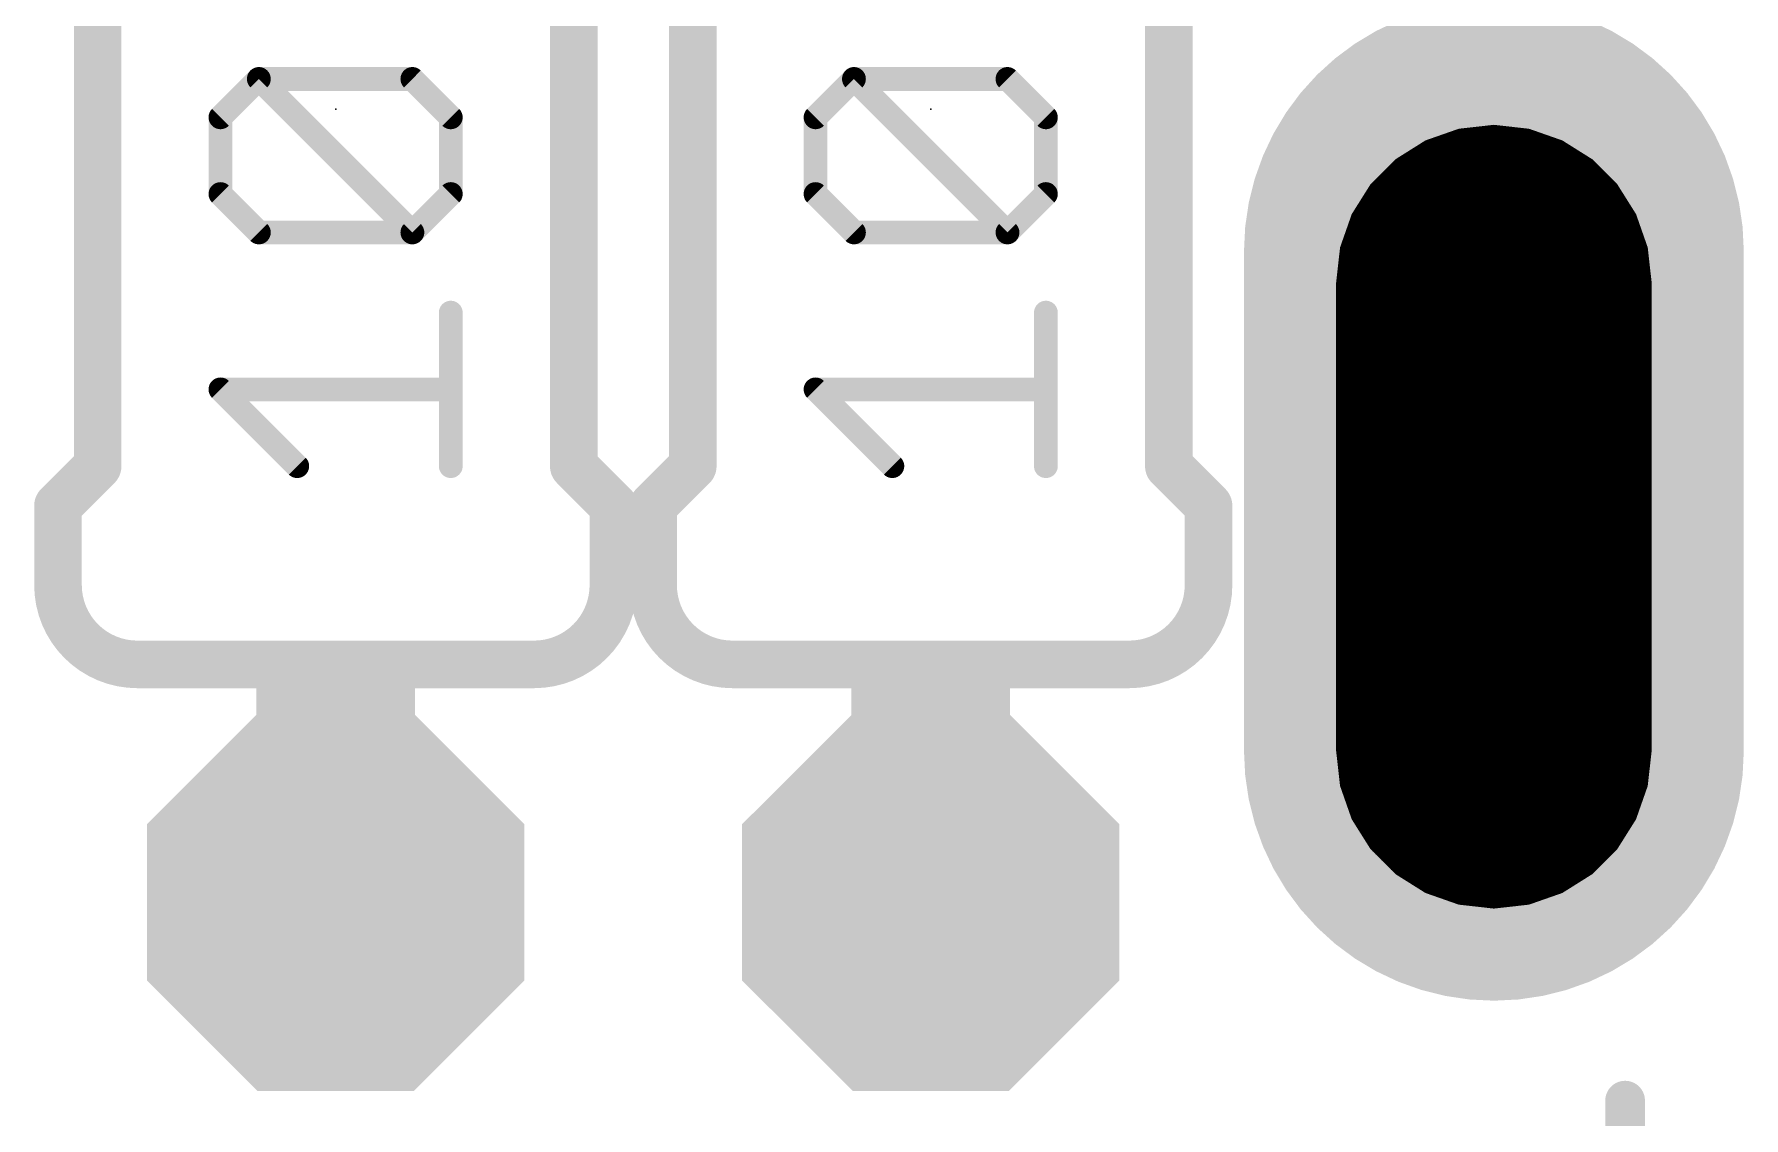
# Model space of a CAD drawing. Extents: x -2.2 to 51.7, y -0.4 to 51.
# Drawn here: x 14.91 to 20.38, y 43.44 to 46.91 of the extents above; entities that cross this region are included whole.
import ezdxf

# ---------------------------------------------------------------- set-up
doc = ezdxf.new("R2010")
doc.units = 0
for name, color, linetype in [('17', 94, 'CONTINUOUS'), ('21', 250, 'CONTINUOUS'), ('23', 178, 'CONTINUOUS'), ('27', 250, 'CONTINUOUS'), ('46', 134, 'CONTINUOUS'), ('51', 250, 'CONTINUOUS')]:
    doc.layers.add(name, color=color, linetype=linetype)

# ---------------------------------------------------------------- blocks, each defined once
blk = doc.blocks.new('LONGP100')
at = {"const_width": 1}
blk.add_lwpolyline([(-0.5, 0), (0.5, 0)], dxfattribs=at)
at = {"const_width": 0.5}
for points in [[(-0.5, 0.25, 1), (-0.5, -0.25)], [(0.5, -0.25, 1), (0.5, 0.25)]]:
    blk.add_lwpolyline(points, format="xyb", dxfattribs=at)
blk = doc.blocks.new('RECT')
blk.add_solid([(-0.5, -0.5), (0.5, -0.5), (-0.5, 0.5), (0.5, 0.5)])
blk = doc.blocks.new('OCTAGONP')
at = {"const_width": 0.5}
blk.add_lwpolyline([(-0.25, -0.1036), (-0.25, 0.1036), (-0.1036, 0.25), (0.1036, 0.25), (0.25, 0.1036), (0.25, -0.1036), (0.1036, -0.25), (-0.1036, -0.25), (-0.25, -0.1036), (-0.25, 0.1036)], dxfattribs=at)

msp = doc.modelspace()

# ---------------------------------------------------------------- linework, layer by layer
at = {"layer": '21'}
for points, const_width in [([(15.113, 47.8155), (15.113, 45.5295)], 0.1524), ([(16.637, 47.8155), (16.637, 45.5295)], 0.1524), ([(17.018, 47.8155), (17.018, 45.5295)], 0.1524), ([(18.542, 47.8155), (18.542, 45.5295)], 0.1524), ([(15.113, 45.5295), (14.986, 45.4025)], 0.1524), ([(16.637, 45.5295), (16.764, 45.4025)], 0.1524), ([(17.018, 45.5295), (16.891, 45.4025)], 0.1524), ([(18.542, 45.5295), (18.669, 45.4025)], 0.1524), ([(14.986, 45.1485), (14.986, 45.4025)], 0.1524), ([(16.764, 45.1485), (16.764, 45.4025)], 0.1524), ([(16.891, 45.1485), (16.891, 45.4025)], 0.1524), ([(18.669, 45.1485), (18.669, 45.4025)], 0.1524), ([(20.0025, 43.4975), (20.0025, 38.4175)], 0.127)]:
    msp.add_lwpolyline(points, dxfattribs=dict(at, const_width=const_width))
for points, const_width in [([(15.1399, 45.5026, 1), (15.0861, 45.5564)], 0.0762), ([(16.6639, 45.5564, 1), (16.6101, 45.5026)], 0.0762), ([(17.0449, 45.5026, 1), (16.9911, 45.5564)], 0.0762), ([(18.5689, 45.5564, 1), (18.5151, 45.5026)], 0.0762), ([(15.0749, 45.5295, 1), (15.1511, 45.5295)], 0.0762), ([(16.5989, 45.5295, 1), (16.6751, 45.5295)], 0.0762), ([(16.9799, 45.5295, 1), (17.0561, 45.5295)], 0.0762), ([(18.5039, 45.5295, 1), (18.5801, 45.5295)], 0.0762), ([(15.0241, 45.4025, 1), (14.9479, 45.4025)], 0.0762), ([(16.8021, 45.4025, 1), (16.7259, 45.4025)], 0.0762), ([(16.9291, 45.4025, 1), (16.8529, 45.4025)], 0.0762), ([(18.7071, 45.4025, 1), (18.6309, 45.4025)], 0.0762), ([(14.9591, 45.4294, 1), (15.0129, 45.3756)], 0.0762), ([(16.7371, 45.3756, 1), (16.7909, 45.4294)], 0.0762), ([(16.8641, 45.4294, 1), (16.9179, 45.3756)], 0.0762), ([(18.6421, 45.3756, 1), (18.6959, 45.4294)], 0.0762), ([(14.986, 45.1485, 0.4142), (15.24, 44.8945)], 0.1524), ([(15.0241, 45.1485, 1), (14.9479, 45.1485)], 0.0762), ([(16.51, 44.8945, 0.4142), (16.764, 45.1485)], 0.1524), ([(16.8021, 45.1485, 1), (16.7259, 45.1485)], 0.0762), ([(16.891, 45.1485, 0.4142), (17.145, 44.8945)], 0.1524), ([(16.9291, 45.1485, 1), (16.8529, 45.1485)], 0.0762), ([(18.415, 44.8945, 0.4142), (18.669, 45.1485)], 0.1524), ([(18.7071, 45.1485, 1), (18.6309, 45.1485)], 0.0762), ([(14.9479, 45.1485, 1), (15.0241, 45.1485)], 0.0762), ([(16.7259, 45.1485, 1), (16.8021, 45.1485)], 0.0762), ([(16.8529, 45.1485, 1), (16.9291, 45.1485)], 0.0762), ([(18.6309, 45.1485, 1), (18.7071, 45.1485)], 0.0762), ([(15.24, 44.8564, 1), (15.24, 44.9326)], 0.0762), ([(16.51, 44.9326, 1), (16.51, 44.8564)], 0.0762), ([(17.145, 44.8564, 1), (17.145, 44.9326)], 0.0762), ([(18.415, 44.9326, 1), (18.415, 44.8564)], 0.0762), ([(20.0343, 43.4975, 1), (19.9708, 43.4975)], 0.0635)]:
    msp.add_lwpolyline(points, format="xyb", dxfattribs=dict(at, const_width=const_width))
at = {"layer": '23'}
for p in [(15.875, 46.6725), (17.78, 46.6725)]:
    msp.add_point(p, dxfattribs=at)
at = {"layer": '27', "const_width": 0.0762}
for points in [[(15.5061, 46.6465), (15.6289, 46.7694)], [(15.6289, 46.7694), (16.1204, 46.7694)], [(16.1204, 46.2779), (15.6289, 46.7694)], [(16.1204, 46.7694), (16.2433, 46.6465)], [(17.4111, 46.6465), (17.5339, 46.7694)], [(17.5339, 46.7694), (18.0254, 46.7694)], [(18.0254, 46.2779), (17.5339, 46.7694)], [(18.0254, 46.7694), (18.1483, 46.6465)], [(15.5061, 46.4008), (15.5061, 46.6465)], [(16.2433, 46.6465), (16.2433, 46.4008)], [(17.4111, 46.4008), (17.4111, 46.6465)], [(18.1483, 46.6465), (18.1483, 46.4008)], [(15.6289, 46.2779), (15.5061, 46.4008)], [(16.2433, 46.4008), (16.1204, 46.2779)], [(17.5339, 46.2779), (17.4111, 46.4008)], [(18.1483, 46.4008), (18.0254, 46.2779)], [(16.1204, 46.2779), (15.6289, 46.2779)], [(18.0254, 46.2779), (17.5339, 46.2779)], [(16.2433, 45.5295), (16.2433, 46.021)], [(18.1483, 45.5295), (18.1483, 46.021)], [(15.7518, 45.5295), (15.5061, 45.7752)], [(15.5061, 45.7752), (16.2433, 45.7752)], [(17.6568, 45.5295), (17.4111, 45.7752)], [(17.4111, 45.7752), (18.1483, 45.7752)]]:
    msp.add_lwpolyline(points, dxfattribs=at)
at = {"layer": '27', "const_width": 0.0381}
for points in [[(15.6289, 46.7885, 1), (15.6289, 46.7504)], [(15.6424, 46.7829, 1), (15.6155, 46.7559)], [(15.6424, 46.7559, 1), (15.6155, 46.7829)], [(16.1339, 46.7829, 1), (16.107, 46.7559)], [(16.1204, 46.7504, 1), (16.1204, 46.7885)], [(17.5339, 46.7885, 1), (17.5339, 46.7504)], [(17.5474, 46.7829, 1), (17.5205, 46.7559)], [(17.5474, 46.7559, 1), (17.5205, 46.7829)], [(18.0389, 46.7829, 1), (18.012, 46.7559)], [(18.0254, 46.7504, 1), (18.0254, 46.7885)], [(15.5251, 46.6465, 1), (15.487, 46.6465)], [(16.2624, 46.6465, 1), (16.2243, 46.6465)], [(17.4301, 46.6465, 1), (17.392, 46.6465)], [(18.1674, 46.6465, 1), (18.1293, 46.6465)], [(15.4926, 46.66, 1), (15.5195, 46.6331)], [(16.2298, 46.6331, 1), (16.2568, 46.66)], [(17.3976, 46.66, 1), (17.4245, 46.6331)], [(18.1348, 46.6331, 1), (18.1618, 46.66)], [(15.5195, 46.4143, 1), (15.4926, 46.3873)], [(15.487, 46.4008, 1), (15.5251, 46.4008)], [(16.2243, 46.4008, 1), (16.2624, 46.4008)], [(16.2568, 46.3873, 1), (16.2298, 46.4143)], [(17.4245, 46.4143, 1), (17.3976, 46.3873)], [(17.392, 46.4008, 1), (17.4301, 46.4008)], [(18.1293, 46.4008, 1), (18.1674, 46.4008)], [(18.1618, 46.3873, 1), (18.1348, 46.4143)], [(15.6289, 46.297, 1), (15.6289, 46.2589)], [(15.6155, 46.2644, 1), (15.6424, 46.2914)], [(16.107, 46.2914, 1), (16.1339, 46.2644)], [(16.107, 46.2644, 1), (16.1339, 46.2914)], [(16.1204, 46.2589, 1), (16.1204, 46.297)], [(17.5339, 46.297, 1), (17.5339, 46.2589)], [(17.5205, 46.2644, 1), (17.5474, 46.2914)], [(18.012, 46.2914, 1), (18.0389, 46.2644)], [(18.012, 46.2644, 1), (18.0389, 46.2914)], [(18.0254, 46.2589, 1), (18.0254, 46.297)], [(16.2624, 46.021, 1), (16.2243, 46.021)], [(18.1674, 46.021, 1), (18.1293, 46.021)], [(15.5195, 45.7887, 1), (15.4926, 45.7618)], [(15.5061, 45.7943, 1), (15.5061, 45.7562)], [(16.2433, 45.7562, 1), (16.2433, 45.7943)], [(17.4245, 45.7887, 1), (17.3976, 45.7618)], [(17.4111, 45.7943, 1), (17.4111, 45.7562)], [(18.1483, 45.7562, 1), (18.1483, 45.7943)], [(15.7383, 45.516, 1), (15.7653, 45.543)], [(16.2243, 45.5295, 1), (16.2624, 45.5295)], [(17.6433, 45.516, 1), (17.6703, 45.543)], [(18.1293, 45.5295, 1), (18.1674, 45.5295)]]:
    msp.add_lwpolyline(points, format="xyb", dxfattribs=at)
at = {"layer": '46', "const_width": 0.01}
for points in [[(19.3656, 46.568), (19.2708, 46.5084)], [(19.4712, 46.605), (19.3656, 46.568)], [(19.3713, 46.57), (19.7937, 46.57)], [(19.3999, 46.58), (19.7651, 46.58)], [(19.4285, 46.59), (19.7365, 46.59)], [(19.4571, 46.6), (19.7079, 46.6)], [(19.5825, 46.6175), (19.4712, 46.605)], [(19.5159, 46.61), (19.6491, 46.61)], [(19.6938, 46.605), (19.5825, 46.6175)], [(19.7994, 46.568), (19.6938, 46.605)], [(19.8942, 46.5084), (19.7994, 46.568)], [(19.2892, 46.52), (19.8758, 46.52)], [(19.3051, 46.53), (19.8599, 46.53)], [(19.321, 46.54), (19.844, 46.54)], [(19.3369, 46.55), (19.8281, 46.55)], [(19.3529, 46.56), (19.8122, 46.56)], [(19.2708, 46.5084), (19.1916, 46.4292)], [(19.2223, 46.46), (19.9427, 46.46)], [(19.2323, 46.47), (19.9327, 46.47)], [(19.2423, 46.48), (19.9227, 46.48)], [(19.2523, 46.49), (19.9127, 46.49)], [(19.2623, 46.5), (19.9027, 46.5)], [(19.2733, 46.51), (19.8917, 46.51)], [(19.9734, 46.4292), (19.8942, 46.5084)], [(19.1916, 46.4292), (19.132, 46.3344)], [(19.1795, 46.41), (19.9855, 46.41)], [(19.1858, 46.42), (19.9792, 46.42)], [(19.1923, 46.43), (19.9727, 46.43)], [(19.2023, 46.44), (19.9627, 46.44)], [(19.2123, 46.45), (19.9527, 46.45)], [(20.033, 46.3344), (19.9734, 46.4292)], [(19.1418, 46.35), (20.0232, 46.35)], [(19.1481, 46.36), (20.0169, 46.36)], [(19.1544, 46.37), (20.0106, 46.37)], [(19.1606, 46.38), (20.0044, 46.38)], [(19.1669, 46.39), (19.9981, 46.39)], [(19.1732, 46.4), (19.9918, 46.4)], [(19.132, 46.3344), (19.095, 46.2288)], [(19.12, 46.3), (20.045, 46.3)], [(19.1235, 46.31), (20.0415, 46.31)], [(19.127, 46.32), (20.038, 46.32)], [(19.1305, 46.33), (20.0345, 46.33)], [(19.1355, 46.34), (20.0295, 46.34)], [(20.07, 46.2288), (20.033, 46.3344)], [(19.099, 46.24), (20.066, 46.24)], [(19.1025, 46.25), (20.0625, 46.25)], [(19.106, 46.26), (20.059, 46.26)], [(19.1095, 46.27), (20.0555, 46.27)], [(19.113, 46.28), (20.052, 46.28)], [(19.1165, 46.29), (20.0485, 46.29)], [(19.095, 46.2288), (19.0825, 46.1175)], [(19.0907, 46.19), (20.0743, 46.19)], [(19.0918, 46.2), (20.0732, 46.2)], [(19.0929, 46.21), (20.0721, 46.21)], [(19.0941, 46.22), (20.0709, 46.22)], [(19.0955, 46.23), (20.0695, 46.23)], [(20.0825, 46.1175), (20.07, 46.2288)], [(19.0839, 46.13), (20.0811, 46.13)], [(19.085, 46.14), (20.08, 46.14)], [(19.0862, 46.15), (20.0788, 46.15)], [(19.0873, 46.16), (20.0777, 46.16)], [(19.0884, 46.17), (20.0766, 46.17)], [(19.0895, 46.18), (20.0755, 46.18)], [(19.0825, 46.1175), (19.0825, 44.6175)], [(19.0825, 46.11), (20.0825, 46.11)], [(19.0825, 46.1), (20.0825, 46.1)], [(19.0825, 46.09), (20.0825, 46.09)], [(19.0825, 46.08), (20.0825, 46.08)], [(19.0828, 46.12), (20.0822, 46.12)], [(20.0825, 44.6175), (20.0825, 46.1175)], [(19.0825, 46.07), (20.0825, 46.07)], [(19.0825, 46.06), (20.0825, 46.06)], [(19.0825, 46.05), (20.0825, 46.05)], [(19.0825, 46.04), (20.0825, 46.04)], [(19.0825, 46.03), (20.0825, 46.03)], [(19.0825, 46.02), (20.0825, 46.02)], [(19.0825, 46.01), (20.0825, 46.01)], [(19.0825, 46), (20.0825, 46)], [(19.0825, 45.99), (20.0825, 45.99)], [(19.0825, 45.98), (20.0825, 45.98)], [(19.0825, 45.97), (20.0825, 45.97)], [(19.0825, 45.96), (20.0825, 45.96)], [(19.0825, 45.95), (20.0825, 45.95)], [(19.0825, 45.94), (20.0825, 45.94)], [(19.0825, 45.93), (20.0825, 45.93)], [(19.0825, 45.92), (20.0825, 45.92)], [(19.0825, 45.91), (20.0825, 45.91)], [(19.0825, 45.9), (20.0825, 45.9)], [(19.0825, 45.89), (20.0825, 45.89)], [(19.0825, 45.88), (20.0825, 45.88)], [(19.0825, 45.87), (20.0825, 45.87)], [(19.0825, 45.86), (20.0825, 45.86)], [(19.0825, 45.85), (20.0825, 45.85)], [(19.0825, 45.84), (20.0825, 45.84)], [(19.0825, 45.83), (20.0825, 45.83)], [(19.0825, 45.82), (20.0825, 45.82)], [(19.0825, 45.81), (20.0825, 45.81)], [(19.0825, 45.8), (20.0825, 45.8)], [(19.0825, 45.79), (20.0825, 45.79)], [(19.0825, 45.78), (20.0825, 45.78)], [(19.0825, 45.77), (20.0825, 45.77)], [(19.0825, 45.76), (20.0825, 45.76)], [(19.0825, 45.75), (20.0825, 45.75)], [(19.0825, 45.74), (20.0825, 45.74)], [(19.0825, 45.73), (20.0825, 45.73)], [(19.0825, 45.72), (20.0825, 45.72)], [(19.0825, 45.71), (20.0825, 45.71)], [(19.0825, 45.7), (20.0825, 45.7)], [(19.0825, 45.69), (20.0825, 45.69)], [(19.0825, 45.68), (20.0825, 45.68)], [(19.0825, 45.67), (20.0825, 45.67)], [(19.0825, 45.66), (20.0825, 45.66)], [(19.0825, 45.65), (20.0825, 45.65)], [(19.0825, 45.64), (20.0825, 45.64)], [(19.0825, 45.63), (20.0825, 45.63)], [(19.0825, 45.62), (20.0825, 45.62)], [(19.0825, 45.61), (20.0825, 45.61)], [(19.0825, 45.6), (20.0825, 45.6)], [(19.0825, 45.59), (20.0825, 45.59)], [(19.0825, 45.58), (20.0825, 45.58)], [(19.0825, 45.57), (20.0825, 45.57)], [(19.0825, 45.56), (20.0825, 45.56)], [(19.0825, 45.55), (20.0825, 45.55)], [(19.0825, 45.54), (20.0825, 45.54)], [(19.0825, 45.53), (20.0825, 45.53)], [(19.0825, 45.52), (20.0825, 45.52)], [(19.0825, 45.51), (20.0825, 45.51)], [(19.0825, 45.5), (20.0825, 45.5)], [(19.0825, 45.49), (20.0825, 45.49)], [(19.0825, 45.48), (20.0825, 45.48)], [(19.0825, 45.47), (20.0825, 45.47)], [(19.0825, 45.46), (20.0825, 45.46)], [(19.0825, 45.45), (20.0825, 45.45)], [(19.0825, 45.44), (20.0825, 45.44)], [(19.0825, 45.43), (20.0825, 45.43)], [(19.0825, 45.42), (20.0825, 45.42)], [(19.0825, 45.41), (20.0825, 45.41)], [(19.0825, 45.4), (20.0825, 45.4)], [(19.0825, 45.39), (20.0825, 45.39)], [(19.0825, 45.38), (20.0825, 45.38)], [(19.0825, 45.37), (20.0825, 45.37)], [(19.0825, 45.36), (20.0825, 45.36)], [(19.0825, 45.35), (20.0825, 45.35)], [(19.0825, 45.34), (20.0825, 45.34)], [(19.0825, 45.33), (20.0825, 45.33)], [(19.0825, 45.32), (20.0825, 45.32)], [(19.0825, 45.31), (20.0825, 45.31)], [(19.0825, 45.3), (20.0825, 45.3)], [(19.0825, 45.29), (20.0825, 45.29)], [(19.0825, 45.28), (20.0825, 45.28)], [(19.0825, 45.27), (20.0825, 45.27)], [(19.0825, 45.26), (20.0825, 45.26)], [(19.0825, 45.25), (20.0825, 45.25)], [(19.0825, 45.24), (20.0825, 45.24)], [(19.0825, 45.23), (20.0825, 45.23)], [(19.0825, 45.22), (20.0825, 45.22)], [(19.0825, 45.21), (20.0825, 45.21)], [(19.0825, 45.2), (20.0825, 45.2)], [(19.0825, 45.19), (20.0825, 45.19)], [(19.0825, 45.18), (20.0825, 45.18)], [(19.0825, 45.17), (20.0825, 45.17)], [(19.0825, 45.16), (20.0825, 45.16)], [(19.0825, 45.15), (20.0825, 45.15)], [(19.0825, 45.14), (20.0825, 45.14)], [(19.0825, 45.13), (20.0825, 45.13)], [(19.0825, 45.12), (20.0825, 45.12)], [(19.0825, 45.11), (20.0825, 45.11)], [(19.0825, 45.1), (20.0825, 45.1)], [(19.0825, 45.09), (20.0825, 45.09)], [(19.0825, 45.08), (20.0825, 45.08)], [(19.0825, 45.07), (20.0825, 45.07)], [(19.0825, 45.06), (20.0825, 45.06)], [(19.0825, 45.05), (20.0825, 45.05)], [(19.0825, 45.04), (20.0825, 45.04)], [(19.0825, 45.03), (20.0825, 45.03)], [(19.0825, 45.02), (20.0825, 45.02)], [(19.0825, 45.01), (20.0825, 45.01)], [(19.0825, 45), (20.0825, 45)], [(19.0825, 44.99), (20.0825, 44.99)], [(19.0825, 44.98), (20.0825, 44.98)], [(19.0825, 44.97), (20.0825, 44.97)], [(19.0825, 44.96), (20.0825, 44.96)], [(19.0825, 44.95), (20.0825, 44.95)], [(19.0825, 44.94), (20.0825, 44.94)], [(19.0825, 44.93), (20.0825, 44.93)], [(19.0825, 44.92), (20.0825, 44.92)], [(19.0825, 44.91), (20.0825, 44.91)], [(19.0825, 44.9), (20.0825, 44.9)], [(19.0825, 44.89), (20.0825, 44.89)], [(19.0825, 44.88), (20.0825, 44.88)], [(19.0825, 44.87), (20.0825, 44.87)], [(19.0825, 44.86), (20.0825, 44.86)], [(19.0825, 44.85), (20.0825, 44.85)], [(19.0825, 44.84), (20.0825, 44.84)], [(19.0825, 44.83), (20.0825, 44.83)], [(19.0825, 44.82), (20.0825, 44.82)], [(19.0825, 44.81), (20.0825, 44.81)], [(19.0825, 44.8), (20.0825, 44.8)], [(19.0825, 44.79), (20.0825, 44.79)], [(19.0825, 44.78), (20.0825, 44.78)], [(19.0825, 44.77), (20.0825, 44.77)], [(19.0825, 44.76), (20.0825, 44.76)], [(19.0825, 44.75), (20.0825, 44.75)], [(19.0825, 44.74), (20.0825, 44.74)], [(19.0825, 44.73), (20.0825, 44.73)], [(19.0825, 44.72), (20.0825, 44.72)], [(19.0825, 44.71), (20.0825, 44.71)], [(19.0825, 44.7), (20.0825, 44.7)], [(19.0825, 44.69), (20.0825, 44.69)], [(19.0825, 44.68), (20.0825, 44.68)], [(19.0825, 44.67), (20.0825, 44.67)], [(19.0825, 44.66), (20.0825, 44.66)], [(19.0825, 44.65), (20.0825, 44.65)], [(19.0825, 44.64), (20.0825, 44.64)], [(19.0825, 44.63), (20.0825, 44.63)], [(19.0825, 44.62), (20.0825, 44.62)], [(19.0825, 44.6175), (19.095, 44.5062)], [(19.0833, 44.61), (20.0817, 44.61)], [(19.0845, 44.6), (20.0805, 44.6)], [(20.07, 44.5062), (20.0825, 44.6175)], [(19.0856, 44.59), (20.0794, 44.59)], [(19.0867, 44.58), (20.0783, 44.58)], [(19.0878, 44.57), (20.0771, 44.57)], [(19.089, 44.56), (20.076, 44.56)], [(19.0901, 44.55), (20.0749, 44.55)], [(19.0912, 44.54), (20.0738, 44.54)], [(19.0924, 44.53), (20.0726, 44.53)], [(19.0935, 44.52), (20.0715, 44.52)], [(19.0946, 44.51), (20.0704, 44.51)], [(19.095, 44.5062), (19.132, 44.4006)], [(19.0972, 44.5), (20.0678, 44.5)], [(19.1007, 44.49), (20.0643, 44.49)], [(20.033, 44.4006), (20.07, 44.5062)], [(19.1042, 44.48), (20.0608, 44.48)], [(19.1077, 44.47), (20.0573, 44.47)], [(19.1112, 44.46), (20.0538, 44.46)], [(19.1147, 44.45), (20.0503, 44.45)], [(19.1182, 44.44), (20.0468, 44.44)], [(19.1217, 44.43), (20.0433, 44.43)], [(19.1252, 44.42), (20.0398, 44.42)], [(19.1287, 44.41), (20.0363, 44.41)], [(19.132, 44.4006), (19.1916, 44.3058)], [(19.1324, 44.4), (20.0326, 44.4)], [(19.1387, 44.39), (20.0263, 44.39)], [(19.1449, 44.38), (20.0201, 44.38)], [(19.9734, 44.3058), (20.033, 44.4006)], [(19.1512, 44.37), (20.0138, 44.37)], [(19.1575, 44.36), (20.0075, 44.36)], [(19.1638, 44.35), (20.0012, 44.35)], [(19.1701, 44.34), (19.9949, 44.34)], [(19.1763, 44.33), (19.9886, 44.33)], [(19.1826, 44.32), (19.9824, 44.32)], [(19.1889, 44.31), (19.9761, 44.31)], [(19.1916, 44.3058), (19.2708, 44.2266)], [(19.1973, 44.3), (19.9677, 44.3)], [(19.2073, 44.29), (19.9577, 44.29)], [(19.2173, 44.28), (19.9477, 44.28)], [(19.2273, 44.27), (19.9377, 44.27)], [(19.8942, 44.2266), (19.9734, 44.3058)], [(19.2373, 44.26), (19.9277, 44.26)], [(19.2473, 44.25), (19.9177, 44.25)], [(19.2573, 44.24), (19.9077, 44.24)], [(19.2673, 44.23), (19.8977, 44.23)], [(19.2708, 44.2266), (19.3656, 44.167)], [(19.2812, 44.22), (19.8838, 44.22)], [(19.7994, 44.167), (19.8942, 44.2266)], [(19.2972, 44.21), (19.8678, 44.21)], [(19.3131, 44.2), (19.8519, 44.2)], [(19.329, 44.19), (19.836, 44.19)], [(19.3449, 44.18), (19.8201, 44.18)], [(19.3608, 44.17), (19.8042, 44.17)], [(19.3656, 44.167), (19.4712, 44.13)], [(19.3856, 44.16), (19.7794, 44.16)], [(19.6938, 44.13), (19.7994, 44.167)], [(19.4142, 44.15), (19.7508, 44.15)], [(19.4428, 44.14), (19.7222, 44.14)], [(19.4712, 44.13), (19.5825, 44.1175)], [(19.4716, 44.13), (19.6934, 44.13)], [(19.5603, 44.12), (19.6047, 44.12)], [(19.5825, 44.1175), (19.6938, 44.13)]]:
    msp.add_lwpolyline(points, dxfattribs=at)
at = {"layer": '46', "const_width": 0.005}
for points in [[(19.3647, 46.5703, 1), (19.3664, 46.5656)], [(19.3669, 46.5659, 1), (19.3642, 46.5701)], [(19.3713, 46.5725, 1), (19.3713, 46.5675)], [(19.3999, 46.5825, 1), (19.3999, 46.5775)], [(19.4285, 46.5925, 1), (19.4285, 46.5875)], [(19.4571, 46.6025, 1), (19.4571, 46.5975)], [(19.471, 46.6074, 1), (19.4715, 46.6025)], [(19.4721, 46.6026, 1), (19.4704, 46.6073)], [(19.5159, 46.6125, 1), (19.5159, 46.6075)], [(19.5828, 46.62, 1), (19.5822, 46.615)], [(19.5828, 46.615, 1), (19.5822, 46.62)], [(19.6491, 46.6075, 1), (19.6491, 46.6125)], [(19.6946, 46.6073, 1), (19.6929, 46.6026)], [(19.6935, 46.6025, 1), (19.694, 46.6074)], [(19.7079, 46.5975, 1), (19.7079, 46.6025)], [(19.7365, 46.5875, 1), (19.7365, 46.5925)], [(19.7651, 46.5775, 1), (19.7651, 46.5825)], [(19.7937, 46.5675, 1), (19.7937, 46.5725)], [(19.8008, 46.5701, 1), (19.7981, 46.5659)], [(19.7986, 46.5656, 1), (19.8003, 46.5703)], [(19.2892, 46.5225, 1), (19.2892, 46.5175)], [(19.3051, 46.5325, 1), (19.3051, 46.5275)], [(19.321, 46.5425, 1), (19.321, 46.5375)], [(19.3369, 46.5525, 1), (19.3369, 46.5475)], [(19.3529, 46.5625, 1), (19.3529, 46.5575)], [(19.8122, 46.5575, 1), (19.8122, 46.5625)], [(19.8281, 46.5475, 1), (19.8281, 46.5525)], [(19.844, 46.5375, 1), (19.844, 46.5425)], [(19.8599, 46.5275, 1), (19.8599, 46.5325)], [(19.8758, 46.5175, 1), (19.8758, 46.5225)], [(19.2223, 46.4625, 1), (19.2223, 46.4575)], [(19.2323, 46.4725, 1), (19.2323, 46.4675)], [(19.2423, 46.4825, 1), (19.2423, 46.4775)], [(19.2523, 46.4925, 1), (19.2523, 46.4875)], [(19.2623, 46.5025, 1), (19.2623, 46.4975)], [(19.2694, 46.5105, 1), (19.2721, 46.5063)], [(19.2725, 46.5066, 1), (19.269, 46.5102)], [(19.2733, 46.5125, 1), (19.2733, 46.5075)], [(19.8917, 46.5075, 1), (19.8917, 46.5125)], [(19.896, 46.5102, 1), (19.8925, 46.5066)], [(19.8929, 46.5063, 1), (19.8956, 46.5105)], [(19.9027, 46.4975, 1), (19.9027, 46.5025)], [(19.9127, 46.4875, 1), (19.9127, 46.4925)], [(19.9227, 46.4775, 1), (19.9227, 46.4825)], [(19.9327, 46.4675, 1), (19.9327, 46.4725)], [(19.9427, 46.4575, 1), (19.9427, 46.4625)], [(19.1795, 46.4125, 1), (19.1795, 46.4075)], [(19.1858, 46.4225, 1), (19.1858, 46.4175)], [(19.1898, 46.431, 1), (19.1934, 46.4275)], [(19.1937, 46.4279, 1), (19.1895, 46.4306)], [(19.1923, 46.4325, 1), (19.1923, 46.4275)], [(19.2023, 46.4425, 1), (19.2023, 46.4375)], [(19.2123, 46.4525, 1), (19.2123, 46.4475)], [(19.9527, 46.4475, 1), (19.9527, 46.4525)], [(19.9627, 46.4375, 1), (19.9627, 46.4425)], [(19.9755, 46.4306, 1), (19.9713, 46.4279)], [(19.9716, 46.4275, 1), (19.9752, 46.431)], [(19.9727, 46.4275, 1), (19.9727, 46.4325)], [(19.9792, 46.4175, 1), (19.9792, 46.4225)], [(19.9855, 46.4075, 1), (19.9855, 46.4125)], [(19.1418, 46.3525, 1), (19.1418, 46.3475)], [(19.1481, 46.3625, 1), (19.1481, 46.3575)], [(19.1544, 46.3725, 1), (19.1544, 46.3675)], [(19.1606, 46.3825, 1), (19.1606, 46.3775)], [(19.1669, 46.3925, 1), (19.1669, 46.3875)], [(19.1732, 46.4025, 1), (19.1732, 46.3975)], [(19.9918, 46.3975, 1), (19.9918, 46.4025)], [(19.9981, 46.3875, 1), (19.9981, 46.3925)], [(20.0044, 46.3775, 1), (20.0044, 46.3825)], [(20.0106, 46.3675, 1), (20.0106, 46.3725)], [(20.0169, 46.3575, 1), (20.0169, 46.3625)], [(20.0232, 46.3475, 1), (20.0232, 46.3525)], [(19.12, 46.3025, 1), (19.12, 46.2975)], [(19.1235, 46.3125, 1), (19.1235, 46.3075)], [(19.127, 46.3225, 1), (19.127, 46.3175)], [(19.1305, 46.3325, 1), (19.1305, 46.3275)], [(19.1299, 46.3358, 1), (19.1341, 46.3331)], [(19.1344, 46.3336, 1), (19.1297, 46.3353)], [(19.1355, 46.3425, 1), (19.1355, 46.3375)], [(20.0295, 46.3375, 1), (20.0295, 46.3425)], [(20.0353, 46.3353, 1), (20.0306, 46.3336)], [(20.0309, 46.3331, 1), (20.0351, 46.3358)], [(20.0345, 46.3275, 1), (20.0345, 46.3325)], [(20.038, 46.3175, 1), (20.038, 46.3225)], [(20.0415, 46.3075, 1), (20.0415, 46.3125)], [(20.045, 46.2975, 1), (20.045, 46.3025)], [(19.099, 46.2425, 1), (19.099, 46.2375)], [(19.1025, 46.2525, 1), (19.1025, 46.2475)], [(19.106, 46.2625, 1), (19.106, 46.2575)], [(19.1095, 46.2725, 1), (19.1095, 46.2675)], [(19.113, 46.2825, 1), (19.113, 46.2775)], [(19.1165, 46.2925, 1), (19.1165, 46.2875)], [(20.0485, 46.2875, 1), (20.0485, 46.2925)], [(20.052, 46.2775, 1), (20.052, 46.2825)], [(20.0555, 46.2675, 1), (20.0555, 46.2725)], [(20.059, 46.2575, 1), (20.059, 46.2625)], [(20.0625, 46.2475, 1), (20.0625, 46.2525)], [(20.066, 46.2375, 1), (20.066, 46.2425)], [(19.0907, 46.1925, 1), (19.0907, 46.1875)], [(19.0918, 46.2025, 1), (19.0918, 46.1975)], [(19.0929, 46.2125, 1), (19.0929, 46.2075)], [(19.0941, 46.2225, 1), (19.0941, 46.2175)], [(19.0975, 46.2285, 1), (19.0926, 46.229)], [(19.0927, 46.2296, 1), (19.0974, 46.2279)], [(19.0955, 46.2325, 1), (19.0955, 46.2275)], [(20.0724, 46.229, 1), (20.0675, 46.2285)], [(20.0676, 46.2279, 1), (20.0723, 46.2296)], [(20.0695, 46.2275, 1), (20.0695, 46.2325)], [(20.0709, 46.2175, 1), (20.0709, 46.2225)], [(20.0721, 46.2075, 1), (20.0721, 46.2125)], [(20.0732, 46.1975, 1), (20.0732, 46.2025)], [(20.0743, 46.1875, 1), (20.0743, 46.1925)], [(19.0839, 46.1325, 1), (19.0839, 46.1275)], [(19.085, 46.1425, 1), (19.085, 46.1375)], [(19.0862, 46.1525, 1), (19.0862, 46.1475)], [(19.0873, 46.1625, 1), (19.0873, 46.1575)], [(19.0884, 46.1725, 1), (19.0884, 46.1675)], [(19.0895, 46.1825, 1), (19.0895, 46.1775)], [(20.0755, 46.1775, 1), (20.0755, 46.1825)], [(20.0766, 46.1675, 1), (20.0766, 46.1725)], [(20.0777, 46.1575, 1), (20.0777, 46.1625)], [(20.0788, 46.1475, 1), (20.0788, 46.1525)], [(20.08, 46.1375, 1), (20.08, 46.1425)], [(20.0811, 46.1275, 1), (20.0811, 46.1325)], [(19.085, 46.1175, 1), (19.08, 46.1175)], [(19.08, 46.1178, 1), (19.085, 46.1172)], [(19.0825, 46.1125, 1), (19.0825, 46.1075)], [(19.0825, 46.1025, 1), (19.0825, 46.0975)], [(19.0825, 46.0925, 1), (19.0825, 46.0875)], [(19.0825, 46.0825, 1), (19.0825, 46.0775)], [(19.0828, 46.1225, 1), (19.0828, 46.1175)], [(20.085, 46.1175, 1), (20.08, 46.1175)], [(20.08, 46.1172, 1), (20.085, 46.1178)], [(20.0822, 46.1175, 1), (20.0822, 46.1225)], [(20.0825, 46.1075, 1), (20.0825, 46.1125)], [(20.0825, 46.0975, 1), (20.0825, 46.1025)], [(20.0825, 46.0875, 1), (20.0825, 46.0925)], [(20.0825, 46.0775, 1), (20.0825, 46.0825)], [(19.0825, 46.0725, 1), (19.0825, 46.0675)], [(19.0825, 46.0625, 1), (19.0825, 46.0575)], [(19.0825, 46.0525, 1), (19.0825, 46.0475)], [(19.0825, 46.0425, 1), (19.0825, 46.0375)], [(19.0825, 46.0325, 1), (19.0825, 46.0275)], [(20.0825, 46.0675, 1), (20.0825, 46.0725)], [(20.0825, 46.0575, 1), (20.0825, 46.0625)], [(20.0825, 46.0475, 1), (20.0825, 46.0525)], [(20.0825, 46.0375, 1), (20.0825, 46.0425)], [(20.0825, 46.0275, 1), (20.0825, 46.0325)], [(19.0825, 46.0225, 1), (19.0825, 46.0175)], [(19.0825, 46.0125, 1), (19.0825, 46.0075)], [(19.0825, 46.0025, 1), (19.0825, 45.9975)], [(19.0825, 45.9925, 1), (19.0825, 45.9875)], [(19.0825, 45.9825, 1), (19.0825, 45.9775)], [(19.0825, 45.9725, 1), (19.0825, 45.9675)], [(20.0825, 46.0175, 1), (20.0825, 46.0225)], [(20.0825, 46.0075, 1), (20.0825, 46.0125)], [(20.0825, 45.9975, 1), (20.0825, 46.0025)], [(20.0825, 45.9875, 1), (20.0825, 45.9925)], [(20.0825, 45.9775, 1), (20.0825, 45.9825)], [(20.0825, 45.9675, 1), (20.0825, 45.9725)], [(19.0825, 45.9625, 1), (19.0825, 45.9575)], [(19.0825, 45.9525, 1), (19.0825, 45.9475)], [(19.0825, 45.9425, 1), (19.0825, 45.9375)], [(19.0825, 45.9325, 1), (19.0825, 45.9275)], [(19.0825, 45.9225, 1), (19.0825, 45.9175)], [(20.0825, 45.9575, 1), (20.0825, 45.9625)], [(20.0825, 45.9475, 1), (20.0825, 45.9525)], [(20.0825, 45.9375, 1), (20.0825, 45.9425)], [(20.0825, 45.9275, 1), (20.0825, 45.9325)], [(20.0825, 45.9175, 1), (20.0825, 45.9225)], [(19.0825, 45.9125, 1), (19.0825, 45.9075)], [(19.0825, 45.9025, 1), (19.0825, 45.8975)], [(19.0825, 45.8925, 1), (19.0825, 45.8875)], [(19.0825, 45.8825, 1), (19.0825, 45.8775)], [(19.0825, 45.8725, 1), (19.0825, 45.8675)], [(19.0825, 45.8625, 1), (19.0825, 45.8575)], [(20.0825, 45.9075, 1), (20.0825, 45.9125)], [(20.0825, 45.8975, 1), (20.0825, 45.9025)], [(20.0825, 45.8875, 1), (20.0825, 45.8925)], [(20.0825, 45.8775, 1), (20.0825, 45.8825)], [(20.0825, 45.8675, 1), (20.0825, 45.8725)], [(20.0825, 45.8575, 1), (20.0825, 45.8625)], [(19.0825, 45.8525, 1), (19.0825, 45.8475)], [(19.0825, 45.8425, 1), (19.0825, 45.8375)], [(19.0825, 45.8325, 1), (19.0825, 45.8275)], [(19.0825, 45.8225, 1), (19.0825, 45.8175)], [(19.0825, 45.8125, 1), (19.0825, 45.8075)], [(20.0825, 45.8475, 1), (20.0825, 45.8525)], [(20.0825, 45.8375, 1), (20.0825, 45.8425)], [(20.0825, 45.8275, 1), (20.0825, 45.8325)], [(20.0825, 45.8175, 1), (20.0825, 45.8225)], [(20.0825, 45.8075, 1), (20.0825, 45.8125)], [(19.0825, 45.8025, 1), (19.0825, 45.7975)], [(19.0825, 45.7925, 1), (19.0825, 45.7875)], [(19.0825, 45.7825, 1), (19.0825, 45.7775)], [(19.0825, 45.7725, 1), (19.0825, 45.7675)], [(19.0825, 45.7625, 1), (19.0825, 45.7575)], [(19.0825, 45.7525, 1), (19.0825, 45.7475)], [(20.0825, 45.7975, 1), (20.0825, 45.8025)], [(20.0825, 45.7875, 1), (20.0825, 45.7925)], [(20.0825, 45.7775, 1), (20.0825, 45.7825)], [(20.0825, 45.7675, 1), (20.0825, 45.7725)], [(20.0825, 45.7575, 1), (20.0825, 45.7625)], [(20.0825, 45.7475, 1), (20.0825, 45.7525)], [(19.0825, 45.7425, 1), (19.0825, 45.7375)], [(19.0825, 45.7325, 1), (19.0825, 45.7275)], [(19.0825, 45.7225, 1), (19.0825, 45.7175)], [(19.0825, 45.7125, 1), (19.0825, 45.7075)], [(19.0825, 45.7025, 1), (19.0825, 45.6975)], [(20.0825, 45.7375, 1), (20.0825, 45.7425)], [(20.0825, 45.7275, 1), (20.0825, 45.7325)], [(20.0825, 45.7175, 1), (20.0825, 45.7225)], [(20.0825, 45.7075, 1), (20.0825, 45.7125)], [(20.0825, 45.6975, 1), (20.0825, 45.7025)], [(19.0825, 45.6925, 1), (19.0825, 45.6875)], [(19.0825, 45.6825, 1), (19.0825, 45.6775)], [(19.0825, 45.6725, 1), (19.0825, 45.6675)], [(19.0825, 45.6625, 1), (19.0825, 45.6575)], [(19.0825, 45.6525, 1), (19.0825, 45.6475)], [(19.0825, 45.6425, 1), (19.0825, 45.6375)], [(20.0825, 45.6875, 1), (20.0825, 45.6925)], [(20.0825, 45.6775, 1), (20.0825, 45.6825)], [(20.0825, 45.6675, 1), (20.0825, 45.6725)], [(20.0825, 45.6575, 1), (20.0825, 45.6625)], [(20.0825, 45.6475, 1), (20.0825, 45.6525)], [(20.0825, 45.6375, 1), (20.0825, 45.6425)], [(19.0825, 45.6325, 1), (19.0825, 45.6275)], [(19.0825, 45.6225, 1), (19.0825, 45.6175)], [(19.0825, 45.6125, 1), (19.0825, 45.6075)], [(19.0825, 45.6025, 1), (19.0825, 45.5975)], [(19.0825, 45.5925, 1), (19.0825, 45.5875)], [(20.0825, 45.6275, 1), (20.0825, 45.6325)], [(20.0825, 45.6175, 1), (20.0825, 45.6225)], [(20.0825, 45.6075, 1), (20.0825, 45.6125)], [(20.0825, 45.5975, 1), (20.0825, 45.6025)], [(20.0825, 45.5875, 1), (20.0825, 45.5925)], [(19.0825, 45.5825, 1), (19.0825, 45.5775)], [(19.0825, 45.5725, 1), (19.0825, 45.5675)], [(19.0825, 45.5625, 1), (19.0825, 45.5575)], [(19.0825, 45.5525, 1), (19.0825, 45.5475)], [(19.0825, 45.5425, 1), (19.0825, 45.5375)], [(19.0825, 45.5325, 1), (19.0825, 45.5275)], [(20.0825, 45.5775, 1), (20.0825, 45.5825)], [(20.0825, 45.5675, 1), (20.0825, 45.5725)], [(20.0825, 45.5575, 1), (20.0825, 45.5625)], [(20.0825, 45.5475, 1), (20.0825, 45.5525)], [(20.0825, 45.5375, 1), (20.0825, 45.5425)], [(20.0825, 45.5275, 1), (20.0825, 45.5325)], [(19.0825, 45.5225, 1), (19.0825, 45.5175)], [(19.0825, 45.5125, 1), (19.0825, 45.5075)], [(19.0825, 45.5025, 1), (19.0825, 45.4975)], [(19.0825, 45.4925, 1), (19.0825, 45.4875)], [(19.0825, 45.4825, 1), (19.0825, 45.4775)], [(20.0825, 45.5175, 1), (20.0825, 45.5225)], [(20.0825, 45.5075, 1), (20.0825, 45.5125)], [(20.0825, 45.4975, 1), (20.0825, 45.5025)], [(20.0825, 45.4875, 1), (20.0825, 45.4925)], [(20.0825, 45.4775, 1), (20.0825, 45.4825)], [(19.0825, 45.4725, 1), (19.0825, 45.4675)], [(19.0825, 45.4625, 1), (19.0825, 45.4575)], [(19.0825, 45.4525, 1), (19.0825, 45.4475)], [(19.0825, 45.4425, 1), (19.0825, 45.4375)], [(19.0825, 45.4325, 1), (19.0825, 45.4275)], [(19.0825, 45.4225, 1), (19.0825, 45.4175)], [(20.0825, 45.4675, 1), (20.0825, 45.4725)], [(20.0825, 45.4575, 1), (20.0825, 45.4625)], [(20.0825, 45.4475, 1), (20.0825, 45.4525)], [(20.0825, 45.4375, 1), (20.0825, 45.4425)], [(20.0825, 45.4275, 1), (20.0825, 45.4325)], [(20.0825, 45.4175, 1), (20.0825, 45.4225)], [(19.0825, 45.4125, 1), (19.0825, 45.4075)], [(19.0825, 45.4025, 1), (19.0825, 45.3975)], [(19.0825, 45.3925, 1), (19.0825, 45.3875)], [(19.0825, 45.3825, 1), (19.0825, 45.3775)], [(19.0825, 45.3725, 1), (19.0825, 45.3675)], [(20.0825, 45.4075, 1), (20.0825, 45.4125)], [(20.0825, 45.3975, 1), (20.0825, 45.4025)], [(20.0825, 45.3875, 1), (20.0825, 45.3925)], [(20.0825, 45.3775, 1), (20.0825, 45.3825)], [(20.0825, 45.3675, 1), (20.0825, 45.3725)], [(19.0825, 45.3625, 1), (19.0825, 45.3575)], [(19.0825, 45.3525, 1), (19.0825, 45.3475)], [(19.0825, 45.3425, 1), (19.0825, 45.3375)], [(19.0825, 45.3325, 1), (19.0825, 45.3275)], [(19.0825, 45.3225, 1), (19.0825, 45.3175)], [(19.0825, 45.3125, 1), (19.0825, 45.3075)], [(20.0825, 45.3575, 1), (20.0825, 45.3625)], [(20.0825, 45.3475, 1), (20.0825, 45.3525)], [(20.0825, 45.3375, 1), (20.0825, 45.3425)], [(20.0825, 45.3275, 1), (20.0825, 45.3325)], [(20.0825, 45.3175, 1), (20.0825, 45.3225)], [(20.0825, 45.3075, 1), (20.0825, 45.3125)], [(19.0825, 45.3025, 1), (19.0825, 45.2975)], [(19.0825, 45.2925, 1), (19.0825, 45.2875)], [(19.0825, 45.2825, 1), (19.0825, 45.2775)], [(19.0825, 45.2725, 1), (19.0825, 45.2675)], [(19.0825, 45.2625, 1), (19.0825, 45.2575)], [(20.0825, 45.2975, 1), (20.0825, 45.3025)], [(20.0825, 45.2875, 1), (20.0825, 45.2925)], [(20.0825, 45.2775, 1), (20.0825, 45.2825)], [(20.0825, 45.2675, 1), (20.0825, 45.2725)], [(20.0825, 45.2575, 1), (20.0825, 45.2625)], [(19.0825, 45.2525, 1), (19.0825, 45.2475)], [(19.0825, 45.2425, 1), (19.0825, 45.2375)], [(19.0825, 45.2325, 1), (19.0825, 45.2275)], [(19.0825, 45.2225, 1), (19.0825, 45.2175)], [(19.0825, 45.2125, 1), (19.0825, 45.2075)], [(19.0825, 45.2025, 1), (19.0825, 45.1975)], [(20.0825, 45.2475, 1), (20.0825, 45.2525)], [(20.0825, 45.2375, 1), (20.0825, 45.2425)], [(20.0825, 45.2275, 1), (20.0825, 45.2325)], [(20.0825, 45.2175, 1), (20.0825, 45.2225)], [(20.0825, 45.2075, 1), (20.0825, 45.2125)], [(20.0825, 45.1975, 1), (20.0825, 45.2025)], [(19.0825, 45.1925, 1), (19.0825, 45.1875)], [(19.0825, 45.1825, 1), (19.0825, 45.1775)], [(19.0825, 45.1725, 1), (19.0825, 45.1675)], [(19.0825, 45.1625, 1), (19.0825, 45.1575)], [(19.0825, 45.1525, 1), (19.0825, 45.1475)], [(20.0825, 45.1875, 1), (20.0825, 45.1925)], [(20.0825, 45.1775, 1), (20.0825, 45.1825)], [(20.0825, 45.1675, 1), (20.0825, 45.1725)], [(20.0825, 45.1575, 1), (20.0825, 45.1625)], [(20.0825, 45.1475, 1), (20.0825, 45.1525)], [(19.0825, 45.1425, 1), (19.0825, 45.1375)], [(19.0825, 45.1325, 1), (19.0825, 45.1275)], [(19.0825, 45.1225, 1), (19.0825, 45.1175)], [(19.0825, 45.1125, 1), (19.0825, 45.1075)], [(19.0825, 45.1025, 1), (19.0825, 45.0975)], [(20.0825, 45.1375, 1), (20.0825, 45.1425)], [(20.0825, 45.1275, 1), (20.0825, 45.1325)], [(20.0825, 45.1175, 1), (20.0825, 45.1225)], [(20.0825, 45.1075, 1), (20.0825, 45.1125)], [(20.0825, 45.0975, 1), (20.0825, 45.1025)], [(19.0825, 45.0925, 1), (19.0825, 45.0875)], [(19.0825, 45.0825, 1), (19.0825, 45.0775)], [(19.0825, 45.0725, 1), (19.0825, 45.0675)], [(19.0825, 45.0625, 1), (19.0825, 45.0575)], [(19.0825, 45.0525, 1), (19.0825, 45.0475)], [(19.0825, 45.0425, 1), (19.0825, 45.0375)], [(20.0825, 45.0875, 1), (20.0825, 45.0925)], [(20.0825, 45.0775, 1), (20.0825, 45.0825)], [(20.0825, 45.0675, 1), (20.0825, 45.0725)], [(20.0825, 45.0575, 1), (20.0825, 45.0625)], [(20.0825, 45.0475, 1), (20.0825, 45.0525)], [(20.0825, 45.0375, 1), (20.0825, 45.0425)], [(19.0825, 45.0325, 1), (19.0825, 45.0275)], [(19.0825, 45.0225, 1), (19.0825, 45.0175)], [(19.0825, 45.0125, 1), (19.0825, 45.0075)], [(19.0825, 45.0025, 1), (19.0825, 44.9975)], [(19.0825, 44.9925, 1), (19.0825, 44.9875)], [(20.0825, 45.0275, 1), (20.0825, 45.0325)], [(20.0825, 45.0175, 1), (20.0825, 45.0225)], [(20.0825, 45.0075, 1), (20.0825, 45.0125)], [(20.0825, 44.9975, 1), (20.0825, 45.0025)], [(20.0825, 44.9875, 1), (20.0825, 44.9925)], [(19.0825, 44.9825, 1), (19.0825, 44.9775)], [(19.0825, 44.9725, 1), (19.0825, 44.9675)], [(19.0825, 44.9625, 1), (19.0825, 44.9575)], [(19.0825, 44.9525, 1), (19.0825, 44.9475)], [(19.0825, 44.9425, 1), (19.0825, 44.9375)], [(19.0825, 44.9325, 1), (19.0825, 44.9275)], [(20.0825, 44.9775, 1), (20.0825, 44.9825)], [(20.0825, 44.9675, 1), (20.0825, 44.9725)], [(20.0825, 44.9575, 1), (20.0825, 44.9625)], [(20.0825, 44.9475, 1), (20.0825, 44.9525)], [(20.0825, 44.9375, 1), (20.0825, 44.9425)], [(20.0825, 44.9275, 1), (20.0825, 44.9325)], [(19.0825, 44.9225, 1), (19.0825, 44.9175)], [(19.0825, 44.9125, 1), (19.0825, 44.9075)], [(19.0825, 44.9025, 1), (19.0825, 44.8975)], [(19.0825, 44.8925, 1), (19.0825, 44.8875)], [(19.0825, 44.8825, 1), (19.0825, 44.8775)], [(20.0825, 44.9175, 1), (20.0825, 44.9225)], [(20.0825, 44.9075, 1), (20.0825, 44.9125)], [(20.0825, 44.8975, 1), (20.0825, 44.9025)], [(20.0825, 44.8875, 1), (20.0825, 44.8925)], [(20.0825, 44.8775, 1), (20.0825, 44.8825)], [(19.0825, 44.8725, 1), (19.0825, 44.8675)], [(19.0825, 44.8625, 1), (19.0825, 44.8575)], [(19.0825, 44.8525, 1), (19.0825, 44.8475)], [(19.0825, 44.8425, 1), (19.0825, 44.8375)], [(19.0825, 44.8325, 1), (19.0825, 44.8275)], [(19.0825, 44.8225, 1), (19.0825, 44.8175)], [(20.0825, 44.8675, 1), (20.0825, 44.8725)], [(20.0825, 44.8575, 1), (20.0825, 44.8625)], [(20.0825, 44.8475, 1), (20.0825, 44.8525)], [(20.0825, 44.8375, 1), (20.0825, 44.8425)], [(20.0825, 44.8275, 1), (20.0825, 44.8325)], [(20.0825, 44.8175, 1), (20.0825, 44.8225)], [(19.0825, 44.8125, 1), (19.0825, 44.8075)], [(19.0825, 44.8025, 1), (19.0825, 44.7975)], [(19.0825, 44.7925, 1), (19.0825, 44.7875)], [(19.0825, 44.7825, 1), (19.0825, 44.7775)], [(19.0825, 44.7725, 1), (19.0825, 44.7675)], [(20.0825, 44.8075, 1), (20.0825, 44.8125)], [(20.0825, 44.7975, 1), (20.0825, 44.8025)], [(20.0825, 44.7875, 1), (20.0825, 44.7925)], [(20.0825, 44.7775, 1), (20.0825, 44.7825)], [(20.0825, 44.7675, 1), (20.0825, 44.7725)], [(19.0825, 44.7625, 1), (19.0825, 44.7575)], [(19.0825, 44.7525, 1), (19.0825, 44.7475)], [(19.0825, 44.7425, 1), (19.0825, 44.7375)], [(19.0825, 44.7325, 1), (19.0825, 44.7275)], [(19.0825, 44.7225, 1), (19.0825, 44.7175)], [(19.0825, 44.7125, 1), (19.0825, 44.7075)], [(20.0825, 44.7575, 1), (20.0825, 44.7625)], [(20.0825, 44.7475, 1), (20.0825, 44.7525)], [(20.0825, 44.7375, 1), (20.0825, 44.7425)], [(20.0825, 44.7275, 1), (20.0825, 44.7325)], [(20.0825, 44.7175, 1), (20.0825, 44.7225)], [(20.0825, 44.7075, 1), (20.0825, 44.7125)], [(19.0825, 44.7025, 1), (19.0825, 44.6975)], [(19.0825, 44.6925, 1), (19.0825, 44.6875)], [(19.0825, 44.6825, 1), (19.0825, 44.6775)], [(19.0825, 44.6725, 1), (19.0825, 44.6675)], [(19.0825, 44.6625, 1), (19.0825, 44.6575)], [(20.0825, 44.6975, 1), (20.0825, 44.7025)], [(20.0825, 44.6875, 1), (20.0825, 44.6925)], [(20.0825, 44.6775, 1), (20.0825, 44.6825)], [(20.0825, 44.6675, 1), (20.0825, 44.6725)], [(20.0825, 44.6575, 1), (20.0825, 44.6625)], [(19.0825, 44.6525, 1), (19.0825, 44.6475)], [(19.0825, 44.6425, 1), (19.0825, 44.6375)], [(19.0825, 44.6325, 1), (19.0825, 44.6275)], [(19.0825, 44.6225, 1), (19.0825, 44.6175)], [(19.085, 44.6178, 1), (19.08, 44.6172)], [(19.08, 44.6175, 1), (19.085, 44.6175)], [(19.0833, 44.6125, 1), (19.0833, 44.6075)], [(19.0845, 44.6025, 1), (19.0845, 44.5975)], [(20.085, 44.6172, 1), (20.08, 44.6178)], [(20.08, 44.6175, 1), (20.085, 44.6175)], [(20.0805, 44.5975, 1), (20.0805, 44.6025)], [(20.0817, 44.6075, 1), (20.0817, 44.6125)], [(20.0825, 44.6475, 1), (20.0825, 44.6525)], [(20.0825, 44.6375, 1), (20.0825, 44.6425)], [(20.0825, 44.6275, 1), (20.0825, 44.6325)], [(20.0825, 44.6175, 1), (20.0825, 44.6225)], [(19.0856, 44.5925, 1), (19.0856, 44.5875)], [(19.0867, 44.5825, 1), (19.0867, 44.5775)], [(19.0878, 44.5725, 1), (19.0878, 44.5675)], [(19.089, 44.5625, 1), (19.089, 44.5575)], [(19.0901, 44.5525, 1), (19.0901, 44.5475)], [(20.0749, 44.5475, 1), (20.0749, 44.5525)], [(20.076, 44.5575, 1), (20.076, 44.5625)], [(20.0771, 44.5675, 1), (20.0771, 44.5725)], [(20.0783, 44.5775, 1), (20.0783, 44.5825)], [(20.0794, 44.5875, 1), (20.0794, 44.5925)], [(19.0912, 44.5425, 1), (19.0912, 44.5375)], [(19.0924, 44.5325, 1), (19.0924, 44.5275)], [(19.0935, 44.5225, 1), (19.0935, 44.5175)], [(19.0946, 44.5125, 1), (19.0946, 44.5075)], [(19.0974, 44.5071, 1), (19.0927, 44.5054)], [(19.0926, 44.506, 1), (19.0975, 44.5065)], [(19.0972, 44.5025, 1), (19.0972, 44.4975)], [(19.1007, 44.4925, 1), (19.1007, 44.4875)], [(20.0643, 44.4875, 1), (20.0643, 44.4925)], [(20.0675, 44.5065, 1), (20.0724, 44.506)], [(20.0723, 44.5054, 1), (20.0676, 44.5071)], [(20.0678, 44.4975, 1), (20.0678, 44.5025)], [(20.0704, 44.5075, 1), (20.0704, 44.5125)], [(20.0715, 44.5175, 1), (20.0715, 44.5225)], [(20.0726, 44.5275, 1), (20.0726, 44.5325)], [(20.0738, 44.5375, 1), (20.0738, 44.5425)], [(19.1042, 44.4825, 1), (19.1042, 44.4775)], [(19.1077, 44.4725, 1), (19.1077, 44.4675)], [(19.1112, 44.4625, 1), (19.1112, 44.4575)], [(19.1147, 44.4525, 1), (19.1147, 44.4475)], [(19.1182, 44.4425, 1), (19.1182, 44.4375)], [(20.0468, 44.4375, 1), (20.0468, 44.4425)], [(20.0503, 44.4475, 1), (20.0503, 44.4525)], [(20.0538, 44.4575, 1), (20.0538, 44.4625)], [(20.0573, 44.4675, 1), (20.0573, 44.4725)], [(20.0608, 44.4775, 1), (20.0608, 44.4825)], [(19.1217, 44.4325, 1), (19.1217, 44.4275)], [(19.1252, 44.4225, 1), (19.1252, 44.4175)], [(19.1287, 44.4125, 1), (19.1287, 44.4075)], [(19.1341, 44.4019, 1), (19.1299, 44.3992)], [(19.1297, 44.3997, 1), (19.1344, 44.4014)], [(19.1324, 44.4025, 1), (19.1324, 44.3975)], [(19.1387, 44.3925, 1), (19.1387, 44.3875)], [(19.1449, 44.3825, 1), (19.1449, 44.3775)], [(20.0201, 44.3775, 1), (20.0201, 44.3825)], [(20.0263, 44.3875, 1), (20.0263, 44.3925)], [(20.0306, 44.4014, 1), (20.0353, 44.3997)], [(20.0351, 44.3992, 1), (20.0309, 44.4019)], [(20.0326, 44.3975, 1), (20.0326, 44.4025)], [(20.0363, 44.4075, 1), (20.0363, 44.4125)], [(20.0398, 44.4175, 1), (20.0398, 44.4225)], [(20.0433, 44.4275, 1), (20.0433, 44.4325)], [(19.1512, 44.3725, 1), (19.1512, 44.3675)], [(19.1575, 44.3625, 1), (19.1575, 44.3575)], [(19.1638, 44.3525, 1), (19.1638, 44.3475)], [(19.1701, 44.3425, 1), (19.1701, 44.3375)], [(19.1763, 44.3325, 1), (19.1763, 44.3275)], [(19.9886, 44.3275, 1), (19.9886, 44.3325)], [(19.9949, 44.3375, 1), (19.9949, 44.3425)], [(20.0012, 44.3475, 1), (20.0012, 44.3525)], [(20.0075, 44.3575, 1), (20.0075, 44.3625)], [(20.0138, 44.3675, 1), (20.0138, 44.3725)], [(19.1826, 44.3225, 1), (19.1826, 44.3175)], [(19.1889, 44.3125, 1), (19.1889, 44.3075)], [(19.1934, 44.3075, 1), (19.1898, 44.304)], [(19.1895, 44.3044, 1), (19.1937, 44.3071)], [(19.1973, 44.3025, 1), (19.1973, 44.2975)], [(19.2073, 44.2925, 1), (19.2073, 44.2875)], [(19.2173, 44.2825, 1), (19.2173, 44.2775)], [(19.2273, 44.2725, 1), (19.2273, 44.2675)], [(19.9377, 44.2675, 1), (19.9377, 44.2725)], [(19.9477, 44.2775, 1), (19.9477, 44.2825)], [(19.9577, 44.2875, 1), (19.9577, 44.2925)], [(19.9677, 44.2975, 1), (19.9677, 44.3025)], [(19.9713, 44.3071, 1), (19.9755, 44.3044)], [(19.9752, 44.304, 1), (19.9716, 44.3075)], [(19.9761, 44.3075, 1), (19.9761, 44.3125)], [(19.9824, 44.3175, 1), (19.9824, 44.3225)], [(19.2373, 44.2625, 1), (19.2373, 44.2575)], [(19.2473, 44.2525, 1), (19.2473, 44.2475)], [(19.2573, 44.2425, 1), (19.2573, 44.2375)], [(19.2673, 44.2325, 1), (19.2673, 44.2275)], [(19.2721, 44.2287, 1), (19.2694, 44.2245)], [(19.269, 44.2248, 1), (19.2725, 44.2284)], [(19.2812, 44.2225, 1), (19.2812, 44.2175)], [(19.8838, 44.2175, 1), (19.8838, 44.2225)], [(19.8925, 44.2284, 1), (19.896, 44.2248)], [(19.8956, 44.2245, 1), (19.8929, 44.2287)], [(19.8977, 44.2275, 1), (19.8977, 44.2325)], [(19.9077, 44.2375, 1), (19.9077, 44.2425)], [(19.9177, 44.2475, 1), (19.9177, 44.2525)], [(19.9277, 44.2575, 1), (19.9277, 44.2625)], [(19.2972, 44.2125, 1), (19.2972, 44.2075)], [(19.3131, 44.2025, 1), (19.3131, 44.1975)], [(19.329, 44.1925, 1), (19.329, 44.1875)], [(19.3449, 44.1825, 1), (19.3449, 44.1775)], [(19.3608, 44.1725, 1), (19.3608, 44.1675)], [(19.3664, 44.1694, 1), (19.3647, 44.1647)], [(19.3642, 44.1649, 1), (19.3669, 44.1691)], [(19.3856, 44.1625, 1), (19.3856, 44.1575)], [(19.7794, 44.1575, 1), (19.7794, 44.1625)], [(19.7981, 44.1691, 1), (19.8008, 44.1649)], [(19.8003, 44.1647, 1), (19.7986, 44.1694)], [(19.8042, 44.1675, 1), (19.8042, 44.1725)], [(19.8201, 44.1775, 1), (19.8201, 44.1825)], [(19.836, 44.1875, 1), (19.836, 44.1925)], [(19.8519, 44.1975, 1), (19.8519, 44.2025)], [(19.8678, 44.2075, 1), (19.8678, 44.2125)], [(19.4142, 44.1525, 1), (19.4142, 44.1475)], [(19.4428, 44.1425, 1), (19.4428, 44.1375)], [(19.4715, 44.1325, 1), (19.471, 44.1276)], [(19.4716, 44.1325, 1), (19.4716, 44.1275)], [(19.4704, 44.1277, 1), (19.4721, 44.1324)], [(19.5603, 44.1225, 1), (19.5603, 44.1175)], [(19.5822, 44.12, 1), (19.5828, 44.115)], [(19.5822, 44.115, 1), (19.5828, 44.12)], [(19.6047, 44.1175, 1), (19.6047, 44.1225)], [(19.6929, 44.1324, 1), (19.6946, 44.1277)], [(19.6934, 44.1275, 1), (19.6934, 44.1325)], [(19.694, 44.1276, 1), (19.6935, 44.1325)], [(19.7222, 44.1375, 1), (19.7222, 44.1425)], [(19.7508, 44.1475, 1), (19.7508, 44.1525)]]:
    msp.add_lwpolyline(points, format="xyb", dxfattribs=at)
at = {"layer": '51'}
for points, const_width in [([(16.51, 44.8945), (15.24, 44.8945)], 0.1524), ([(18.415, 44.8945), (17.145, 44.8945)], 0.1524), ([(15.875, 44.1325), (15.875, 44.6405)], 0.508), ([(17.78, 44.1325), (17.78, 44.6405)], 0.508)]:
    msp.add_lwpolyline(points, dxfattribs=dict(at, const_width=const_width))
for points, const_width in [([(15.24, 44.9326, 1), (15.24, 44.8564)], 0.0762), ([(16.51, 44.8564, 1), (16.51, 44.9326)], 0.0762), ([(17.145, 44.9326, 1), (17.145, 44.8564)], 0.0762), ([(18.415, 44.8564, 1), (18.415, 44.9326)], 0.0762), ([(16.002, 44.6405, 1), (15.748, 44.6405)], 0.254), ([(17.907, 44.6405, 1), (17.653, 44.6405)], 0.254), ([(15.748, 44.1325, 1), (16.002, 44.1325)], 0.254), ([(17.653, 44.1325, 1), (17.907, 44.1325)], 0.254)]:
    msp.add_lwpolyline(points, format="xyb", dxfattribs=dict(at, const_width=const_width))

# ---------------------------------------------------------------- block references
at = {"layer": '17', "rotation": 90}
for name, p, xscale, yscale in [('LONGP100', (19.5825, 45.4175), 1.6, 1.6), ('LONGP100', (19.5825, 45.4175), 1.6, 1.6), ('OCTAGONP', (15.875, 44.1325), 1.208, 1.208), ('OCTAGONP', (15.875, 44.1325), 1.208, 1.208), ('OCTAGONP', (17.78, 44.1325), 1.208, 1.208), ('OCTAGONP', (17.78, 44.1325), 1.208, 1.208)]:
    msp.add_blockref(name, p, dxfattribs=dict(at, xscale=xscale, yscale=yscale))
at = {"layer": '51', "xscale": 0.254, "yscale": 0.508, "rotation": 90}
for p in [(15.875, 44.7675), (17.78, 44.7675)]:
    msp.add_blockref('RECT', p, dxfattribs=at)

doc.saveas('drawing.dxf')
